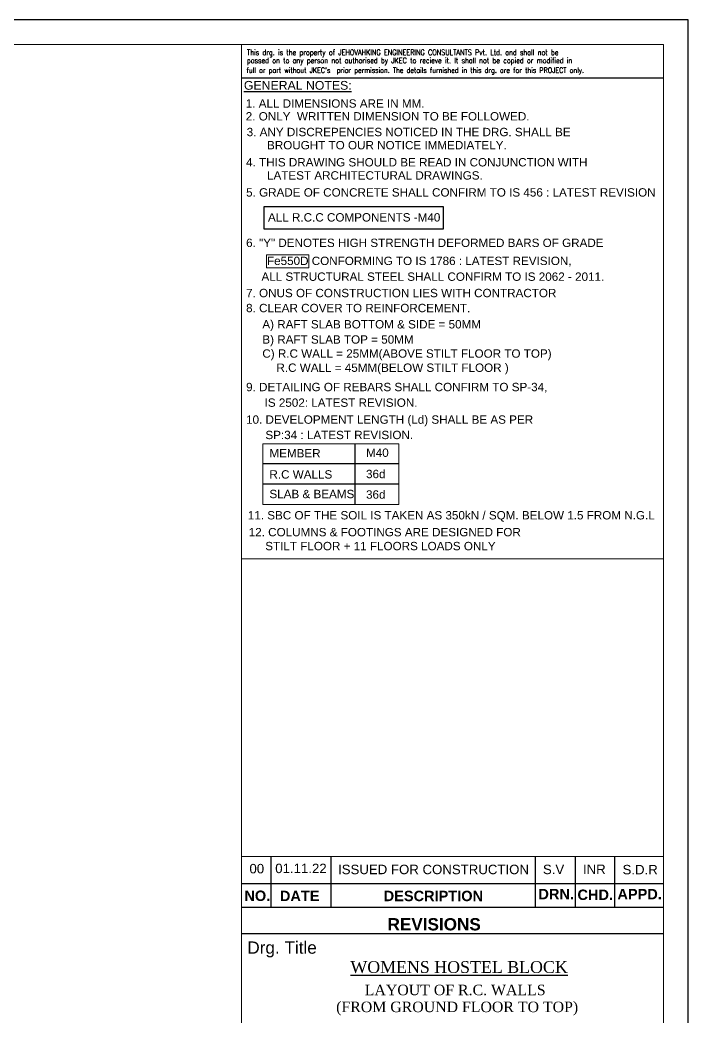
# Model space of a CAD drawing. Header units: inches. Extents: x 207135 to 337634, y -175669 to -89669.
# Drawn here: x 301899 to 329135, y -130300 to -89669 of the extents above; entities that cross this region are included whole.
import ezdxf
from ezdxf.enums import TextEntityAlignment as Align

# ---------------------------------------------------------------- set-up
doc = ezdxf.new("R2010")
doc.units = ezdxf.units.IN
doc.header["$MEASUREMENT"] = 0
for name, color, linetype in [('DIM', 251, 'Continuous'), ('TITLE-2', 1, 'Continuous'), ('TITLE-3', 3, 'Continuous'), ('TITLE-4', 4, 'Continuous')]:
    doc.layers.add(name, color=color, linetype=linetype)
for name, color, linetype, lineweight in [('DIM2', 8, 'Continuous', 5), ('JKEC COLHAT', 2, 'Continuous', 20), ('text', 4, 'Continuous', 30)]:
    doc.layers.add(name, color=color, linetype=linetype, lineweight=lineweight)
doc.styles.add('AB', font='arialbd.ttf')
doc.styles.add('Arial', font='arial.ttf', dxfattribs={"height": 400})
doc.styles.add('STYLET200', font='romans.shx', dxfattribs={"width": 0.85, "height": 200})
doc.styles.add('T300', font='sanss___.ttf', dxfattribs={"height": 350})
doc.styles.add('T400', font='romantic.ttf')

msp = doc.modelspace()

# ---------------------------------------------------------------- linework, layer by layer
at = {"layer": 'Defpoints', "ltscale": 0.2}
msp.add_lwpolyline([(207134.8, -175669), (329134.8, -175669), (329134.8, -89669), (207134.8, -89669)], close=True, dxfattribs=at)
msp.add_lwpolyline([(207134.8, -175669), (329134.8, -175669), (329134.8, -89669), (207134.8, -89669)], close=True, dxfattribs=at)
at = {"layer": 'DIM', "color": 1}
for p, q in [((315554.9, -106944.7), (315554.9, -109410.2)), ((311796.6, -107738.7), (317342.1, -107738.7)), ((311796.6, -108574.5), (317342.1, -108574.5))]:
    msp.add_line(p, q, dxfattribs=at)
msp.add_lwpolyline([(311853, -97267.6), (319157.4, -97267.6), (319157.4, -98197.9), (311853, -98197.9)], close=True, dxfattribs=at)
at = {"layer": 'DIM2', "color": 1}
for points in [[(311944.4, -99234.2), (313677.9, -99234.2), (313677.9, -99774.7), (311944.4, -99774.7)], [(311796.6, -106944.7), (317342.1, -106944.7), (317342.1, -109410.2), (311796.6, -109410.2)]]:
    msp.add_lwpolyline(points, close=True, dxfattribs=at)
at = {"layer": 'JKEC COLHAT', "ltscale": 0.2}
for p, q in [((310925.7, -111627.8), (310925.7, -90669)), ((310925.7, -111627.8), (328134.8, -111627.8)), ((310925.7, -174669), (310925.7, -111627.8)), ((310925.7, -174669), (310925.7, -123760.9)), ((310925.7, -123760.9), (328134.8, -123760.9))]:
    msp.add_line(p, q, dxfattribs=at)
msp.add_lwpolyline([(208134.8, -174669), (328134.8, -174669), (328134.8, -90669), (208134.8, -90669)], close=True, dxfattribs=at)
msp.add_lwpolyline([(208134.8, -174669), (328134.8, -174669), (328134.8, -90669), (208134.8, -90669)], close=True, dxfattribs=at)
at = {"layer": 'TITLE-2', "color": 5}
for p, q in [((310925.7, -92029.7), (328134.8, -92029.7)), ((312125.7, -123760.9), (312125.7, -125820.3)), ((314577.4, -123760.9), (314577.4, -125820.3)), ((310925.7, -124851.1), (328134.8, -124851.1))]:
    msp.add_line(p, q, dxfattribs=at)
at = {"layer": 'TITLE-2', "color": 5, "ltscale": 300}
for p, q in [((322912.4, -125820.3), (322912.4, -123760.9)), ((324547.4, -125820.3), (324547.4, -123760.9)), ((326145.7, -125820.3), (326145.7, -123760.9))]:
    msp.add_line(p, q, dxfattribs=at)
at = {"layer": 'TITLE-3', "color": 5}
msp.add_line((310925.7, -125820.3), (328134.8, -125820.3), dxfattribs=at)
at = {"layer": 'TITLE-3'}
msp.add_line((310925.7, -126893.8), (328134.8, -126893.8), dxfattribs=at)

# ---------------------------------------------------------------- texts
at = {"layer": 'text', "style": 'T300'}
for s, p in [('1. ALL DIMENSIONS ARE IN MM.', (311102.9, -93244)), ('2. ONLY  WRITTEN DIMENSION TO BE FOLLOWED.', (311104.3, -93766)), ('3. ANY DISCREPENCIES NOTICED IN THE DRG. SHALL BE ', (311141.8, -94405.6)), ('BROUGHT TO OUR NOTICE IMMEDIATELY.', (311971.1, -94941.6)), ('4. THIS DRAWING SHOULD BE READ IN CONJUNCTION WITH ', (311117.8, -95638.4)), ('LATEST ARCHITECTURAL DRAWINGS.', (311971.1, -96174.3)), ('5. GRADE OF CONCRETE SHALL CONFIRM TO IS 456 : LATEST REVISION', (311117.8, -96866.8)), ('6. "Y" DENOTES HIGH STRENGTH DEFORMED BARS OF GRADE', (311117.8, -98921)), ('Fe550D CONFORMING TO IS 1786 : LATEST REVISION,', (311971.1, -99656.3)), ('ALL STRUCTURAL STEEL SHALL CONFIRM TO IS 2062 - 2011.', (311744.9, -100299.3)), ('7. ONUS OF CONSTRUCTION LIES WITH CONTRACTOR', (311117.8, -100967.1)), ('8. CLEAR COVER TO REINFORCEMENT.', (311117.8, -101578.2)), ('A) RAFT SLAB BOTTOM & SIDE = 50MM', (311780.2, -102240.2)), ('B) RAFT SLAB TOP = 50MM', (311780.2, -102859.9)), ('C) R.C WALL = 25MM(ABOVE STILT FLOOR TO TOP)', (311780.2, -103432.4)), ('     R.C WALL = 45MM(BELOW STILT FLOOR )', (311694.3, -104009.4)), ('9. DETAILING OF REBARS SHALL CONFIRM TO SP-34,', (311117.8, -104797.2)), ('IS 2502: LATEST REVISION.', (311872.5, -105433.2)), ('10. DEVELOPMENT LENGTH (Ld) SHALL BE AS PER ', (311117.8, -106123.7)), ('SP:34 : LATEST REVISION.', (311905.5, -106749.6)), ('11. SBC OF THE SOIL IS TAKEN AS 350kN / SQM. BELOW 1.5 FROM N.G.L', (311188.2, -110022.4)), ('12. COLUMNS & FOOTINGS ARE DESIGNED FOR ', (311224.6, -110710.2)), ('STILT FLOOR + 11 FLOORS LOADS ONLY', (311899, -111277.9))]:
    msp.add_text(s, height=340.288, dxfattribs=at).set_placement(p)
at = {"layer": 'text', "color": 3, "style": 'Arial'}
for s, height, p in [('ALL R.C.C COMPONENTS -M40', 340.288, (312011, -97883.3)), ('MEMBER', 340.29, (312069.2, -107494.7)), ('M40', 340.29, (316007.8, -107472.9)), ('R.C WALLS ', 340.29, (312069.2, -108357.7)), ('36d', 340.29, (316007.8, -108341)), ('SLAB & BEAMS', 340.288, (312069.2, -109155.9)), ('36d', 340.29, (316007.8, -109176.8))]:
    msp.add_text(s, height=height, dxfattribs=at).set_placement(p)
at = {"layer": 'TITLE-2', "style": 'STYLET200', "width": 0.85}
for s, height, p in [('This drg. is the property of JEHOVAHKING ENGINEERING CONSULTANTS Pvt. Ltd. and shall not be ', 226.597, (311155.6, -91104.8)), ('passed on to any person not authorised by JKEC to recieve it. It shall not be copied or modified in ', 226.597, (311150, -91433.7)), ("full or part without JKEC's  prior permission. The details furnished in this drg. are for this PROJECT only.", 211.056, (311136.6, -91823.3))]:
    msp.add_text(s, height=height, dxfattribs=at).set_placement(p)
at = {"layer": 'TITLE-2', "ltscale": 300, "style": 'Arial'}
for s, height, p in [('00', 385.71, (311554.3, -124251.8)), ('01.11.22', 385.71, (313354.2, -124242.8)), ('ISSUED FOR CONSTRUCTION', 385.714, (318758, -124285.1)), ('S.V', 385.71, (323652.8, -124282.5)), ('INR', 385.71, (325313.6, -124276.4)), ('S.D.R', 385.71, (327181.7, -124291.7))]:
    msp.add_text(s, height=height, dxfattribs=at).set_placement(p, align=Align.MIDDLE)
at = {"layer": 'TITLE-2', "color": 9, "ltscale": 300, "style": 'AB'}
for s, height, p in [('NO.', 424.29, (311575, -125357.5)), ('DRN.', 424.29, (323758.8, -125289)), ('CHD.', 424.29, (325350.7, -125316.5)), ('APPD.', 424.29, (327160.5, -125291.8)), ('DATE', 424.29, (313302.8, -125365.2)), ('DESCRIPTION', 424.286, (318752.1, -125365.2))]:
    msp.add_text(s, height=height, dxfattribs=at).set_placement(p, align=Align.MIDDLE)
at = {"layer": 'TITLE-2', "color": 9, "style": 'AB'}
msp.add_text('REVISIONS', height=499.71, dxfattribs=at).set_placement((318784.6, -126518.3), align=Align.MIDDLE_CENTER)
at = {"layer": 'TITLE-3', "color": 1, "style": 'Arial'}
msp.add_text('%%uGENERAL NOTES:', height=358.198, dxfattribs=at).set_placement((311028.7, -92513.3))
at = {"layer": 'TITLE-3', "style": 'Arial'}
msp.add_text('Drg. Title', height=499.71, dxfattribs=at).set_placement((311169.1, -127718.5))
at = {"layer": 'TITLE-4', "color": 6, "style": 'T400'}
msp.add_text('%%UWOMENS HOSTEL BLOCK', height=482.143, dxfattribs=at).set_placement((319799.9, -128261), align=Align.MIDDLE_CENTER)
at = {"layer": 'TITLE-4', "style": 'T400'}
for s, p in [('LAYOUT OF R.C. WALLS ', (319722.1, -129195.5)), ('(FROM GROUND FLOOR TO TOP)', (319722.1, -129884.9))]:
    msp.add_text(s, height=427.5, dxfattribs=at).set_placement(p, align=Align.MIDDLE_CENTER)

doc.saveas('drawing.dxf')
